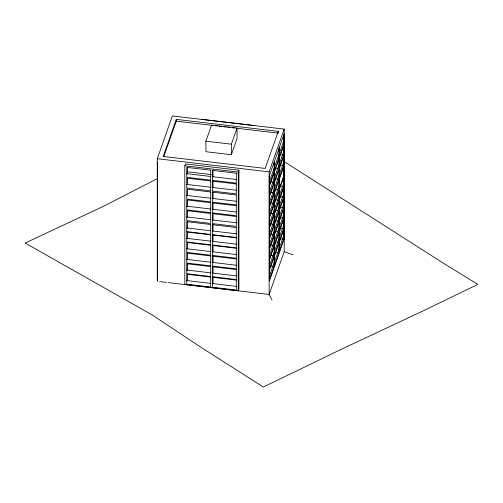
<?xml version="1.0" encoding="UTF-8"?>
<svg xmlns="http://www.w3.org/2000/svg" width="503" height="503" viewBox="0 0 503 503"><rect width="100%" height="100%" fill="white"/><g stroke="black" fill="none" stroke-linecap="round" stroke-linejoin="round"><path stroke-width="0.75" d="M157.276 281.315L157.276 158.722L172.347 115.954L284.201 129.095L284.201 251.689L269.13 294.45L272.004 299.889M157.276 163.268L157.426 162.84L157.426 280.888M176.276 119.381L163.211 156.458L265.207 168.436L278.272 131.358L176.276 119.381L176.276 121.16L163.72 156.779M184.808 165.808L185.475 163.928L238.938 170.209L238.938 288.898L238.277 290.772L184.808 284.491L184.808 165.808L238.277 172.089L238.938 170.209M205.884 141.186L211.562 125.084L237.039 128.076L237.039 138.595L231.367 154.698L205.884 151.705L205.884 141.186L231.367 144.179L237.039 128.076M168.153 282.592L269.13 294.45L269.13 171.863L284.201 129.095M269.13 176.408L284.201 133.641M269.652 180.91L274.116 168.254M274.475 167.229L278.939 154.572M279.278 153.597L283.742 140.941M269.281 186.5L284.057 144.581M269.652 191.429L274.116 178.766M274.475 177.748L278.939 165.085M279.278 164.116L283.742 151.453M269.281 197.013L284.057 155.1M269.652 201.942L274.116 189.285M274.475 188.26L278.939 175.604M279.278 174.629L283.742 161.972M269.281 207.532L284.057 165.613M269.652 212.461L274.116 199.804M274.475 198.779L278.939 186.116M269.281 218.051L284.057 176.132M269.652 222.98L274.116 210.317M274.475 209.292L278.939 196.635M279.278 195.667L283.742 183.004M269.281 228.563L284.057 186.651M269.652 233.493L274.116 220.836M274.475 219.811L278.939 207.154M279.278 206.18L283.742 193.523M269.281 239.082L284.057 197.163M269.652 244.012L274.116 231.355M274.475 230.33L278.939 217.667M279.278 216.699L283.742 204.036M269.281 249.595L284.057 207.682M269.652 254.531L274.116 241.868M274.475 240.843L278.939 228.186M279.278 227.211L283.742 214.555M269.375 259.781L270.865 255.562L273.462 255.864M279.002 232.468L280.492 228.243L280.492 226.778M269.281 260.114L284.057 218.201M269.652 265.043L274.116 252.387M274.475 251.362L278.939 238.705M279.278 237.73L283.742 225.074M269.281 270.633L284.057 228.714M269.652 275.562L274.116 262.899M274.475 261.881L278.939 249.218M279.278 248.249L283.742 235.586M157.791 178.402L103.26 206.393L25.15 243.056L152.025 314.878L199.685 346.441L263.302 387.046L341.411 349.239L422.57 311.143L477.85 284.39L444.124 263.673L283.994 161.476M201.206 119.286L254.669 125.568M176.276 121.16L212.87 125.454M215.202 125.731L217.541 126.008M219.101 126.19L221.433 126.46M223.772 126.737L226.105 127.014M227.664 127.196L229.997 127.466M232.336 127.743L234.668 128.02M236.228 128.202L278.272 133.138M283.088 154.937L280.492 154.628L280.492 153.163M283.088 165.449L280.492 165.147L280.492 163.676M275.688 168.26L277.637 168.486M157.276 158.722L269.13 171.863M275.688 178.779L277.637 179.005M187.393 171.793L211.342 174.604M270.865 181.941L273.462 182.249M186.732 173.667L210.682 176.484M212.354 176.679L236.303 179.489M283.088 186.487L280.492 186.179L280.492 184.714M275.688 189.291L277.637 189.524M270.865 192.46L273.462 192.762M186.732 184.419L210.682 187.235M212.354 187.43L236.303 190.241M283.088 197L280.492 196.698L280.492 195.227M275.688 199.81L277.637 200.037M270.865 202.973L273.462 203.281M186.732 195.441L210.682 198.257M212.354 198.452L236.303 201.263M283.088 207.519L280.492 207.211L280.492 205.746M275.688 210.323L277.637 210.556M270.865 213.492L273.462 213.8M186.732 206.192L210.682 209.009M212.354 209.204L236.303 212.014M283.088 218.032L280.492 217.73L280.492 216.265M275.688 220.842L277.637 221.069M270.865 224.011L273.462 224.313M186.732 216.944L210.682 219.754M212.354 219.956L236.303 222.766M280.492 228.243L283.088 228.551M275.688 231.361L277.637 231.587M270.865 234.524L273.462 234.832M283.088 239.07L280.492 238.762L280.492 237.297M186.732 227.966L210.682 230.776M212.354 230.978L236.303 233.788M277.637 242.106L275.688 241.874L274.449 245.395L274.475 254.914L278.939 242.257L278.939 232.726M270.865 245.043L273.462 245.345M186.732 238.328L210.682 241.144M212.354 241.339L236.303 244.15M275.688 252.393L277.637 252.619M186.732 248.734L210.682 251.544M212.354 251.739L236.303 254.556M270.865 266.074L273.462 266.383M186.732 259.403L210.682 262.22M212.354 262.415L236.303 265.226M186.732 270.042L210.682 272.852M212.354 273.054L236.303 275.864M186.732 280.561L210.682 283.371M212.354 283.566L236.303 286.383M159.608 281.586L166.6 282.409M284.201 251.689L293.023 254.801M284.057 134.068L284.057 239.233L269.281 281.146L269.281 175.981M283.742 134.961L283.742 144.493L279.278 157.15L279.278 147.618M283.742 145.474L283.742 155.012L279.278 167.669L279.278 158.137M283.742 155.993L283.742 165.525L279.278 178.188L279.278 168.65M283.742 166.512L283.742 176.044L279.278 188.7L279.278 179.169M283.742 177.025L283.742 186.563L279.278 199.219L279.278 189.688M283.742 187.544L283.742 197.075L279.278 209.738L279.278 200.2M283.742 198.063L283.742 207.594L279.278 220.251L279.278 210.719M283.742 208.575L283.742 218.113L279.278 230.77L279.278 221.238M283.742 219.094L283.742 228.626L279.278 241.283L279.278 231.751M283.742 229.607L283.742 239.145L279.278 251.802L279.278 242.27M278.939 148.592L278.939 158.124L274.475 170.781L274.475 161.249M278.939 159.105L278.939 168.643L274.475 181.3L274.475 171.768M278.939 169.624L278.939 179.156L274.475 191.819L274.475 182.281M278.939 180.143L278.939 189.675L274.475 202.332L274.475 192.8M278.939 190.656L278.939 200.194L274.475 212.851L274.475 203.319M278.939 201.175L278.939 210.707L274.475 223.363L274.475 213.832M278.939 211.688L278.939 221.226L274.475 233.882L274.475 224.351M278.939 222.207L278.939 231.738L274.475 244.401L274.475 234.863M278.939 243.238L278.939 252.776L274.475 265.433L274.475 255.901M278.272 131.358L278.272 132.547M274.116 162.274L274.116 171.806L269.652 184.469L269.652 174.931M274.116 172.793L274.116 182.325L269.652 194.982L269.652 185.45M274.116 183.306L274.116 192.838L269.652 205.501L269.652 195.963M274.116 193.825L274.116 203.357L269.652 216.013L269.652 206.481M274.116 204.337L274.116 213.876L269.652 226.532L269.652 217M274.116 214.856L274.116 224.388L269.652 237.051L269.652 227.513M274.116 225.375L274.116 234.907L269.652 247.564L269.652 238.032M274.116 235.888L274.116 245.426L269.652 258.083L269.652 248.551M274.116 246.407L274.116 255.939L269.652 268.602L269.652 259.064M274.116 256.926L274.116 266.458L269.652 279.115L269.652 269.583M238.277 172.089L238.277 290.772M231.367 144.179L231.367 154.698M213.014 170.045L213.014 176.924M213.014 180.797L213.014 187.676M213.014 191.819L213.014 198.698M213.014 202.564L213.014 209.449M213.014 213.316L213.014 220.201M213.014 224.338L213.014 231.223M213.014 234.706L213.014 241.585M213.014 245.106L213.014 251.99M213.014 255.782L213.014 262.66M213.014 266.414L213.014 273.299M213.014 276.933L213.014 283.818M187.393 166.902L187.393 173.981M187.393 177.785L187.393 184.664M187.393 188.807L187.393 195.686M187.393 200.32L187.393 206.437M187.393 210.311L187.393 217.189M187.393 221.333L187.393 228.211M187.393 231.694L187.393 238.573M187.393 242.1L187.393 248.979M187.393 252.77L187.393 259.655M187.393 264.169L187.393 270.287M187.393 273.928L187.393 280.806M210.682 170.196L186.732 167.38L186.732 177.32L210.682 180.131L210.682 170.196M236.303 173.202L212.354 170.391L212.354 180.332L236.303 183.142L236.303 173.202M210.682 180.948L186.732 178.131L186.732 188.072L210.682 190.882L210.682 180.948M236.303 183.953L212.354 181.143L212.354 191.083L236.303 193.894L236.303 183.953M210.682 191.97L186.732 189.153L186.732 199.094L210.682 201.904L210.682 191.97M236.303 194.975L212.354 192.165L212.354 202.099L236.303 204.916L236.303 194.975M210.682 202.715L186.732 199.905L186.732 209.845L210.682 212.656L210.682 202.715M236.303 205.727L212.354 202.916L212.354 212.851L236.303 215.668L236.303 205.727M210.682 213.467L186.732 210.656L186.732 220.597L210.682 223.407L210.682 213.467M236.303 216.479L212.354 213.662L212.354 223.602L236.303 226.419L236.303 216.479M210.682 224.489L186.732 221.678L186.732 231.619L210.682 234.429L210.682 224.489M236.303 227.501L212.354 224.684L212.354 234.624L236.303 237.441L236.303 227.501M210.682 234.857L186.732 232.04L186.732 241.981L210.682 244.791L210.682 234.857M236.303 237.862L212.354 235.052L212.354 244.992L236.303 247.803L236.303 237.862M210.682 245.257L186.732 242.446L186.732 252.38L210.682 255.197L210.682 245.257M236.303 248.268L212.354 245.451L212.354 255.392L236.303 258.202L236.303 248.268M210.682 255.933L186.732 253.116L186.732 263.056L210.682 265.867L210.682 255.933M236.303 258.938L212.354 256.128L212.354 266.068L236.303 268.879L236.303 258.938M210.682 266.565L186.732 263.754L186.732 273.689L210.682 276.505L210.682 266.565M236.303 269.577L212.354 266.76L212.354 276.7L236.303 279.511L236.303 269.577M210.682 277.084L186.732 274.273L186.732 284.208L210.682 287.024L210.682 277.084M236.303 280.096L212.354 277.279L212.354 287.219L236.303 290.03L236.303 280.096"/></g></svg>
